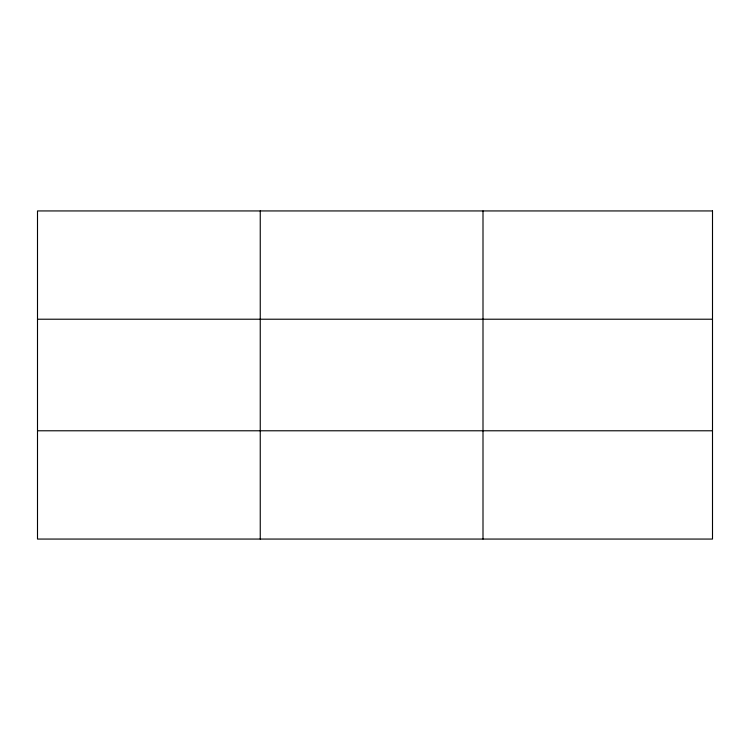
<?xml version="1.0" encoding="UTF-8"?>
<svg xmlns="http://www.w3.org/2000/svg" width="750" height="750" viewBox="0 0 750 750"><rect width="100%" height="100%" fill="white"/><g stroke="black" fill="none" stroke-linecap="round" stroke-linejoin="round"><path stroke-width="1.12" d="M260.25 210.938L260.25 539.062M483 210.938L483 539.062M37.5 319.219L712.5 319.219M37.5 430.781L712.5 430.781M712.5 210.938L712.5 539.062L37.5 539.062L37.5 210.938L712.5 210.938"/></g></svg>
